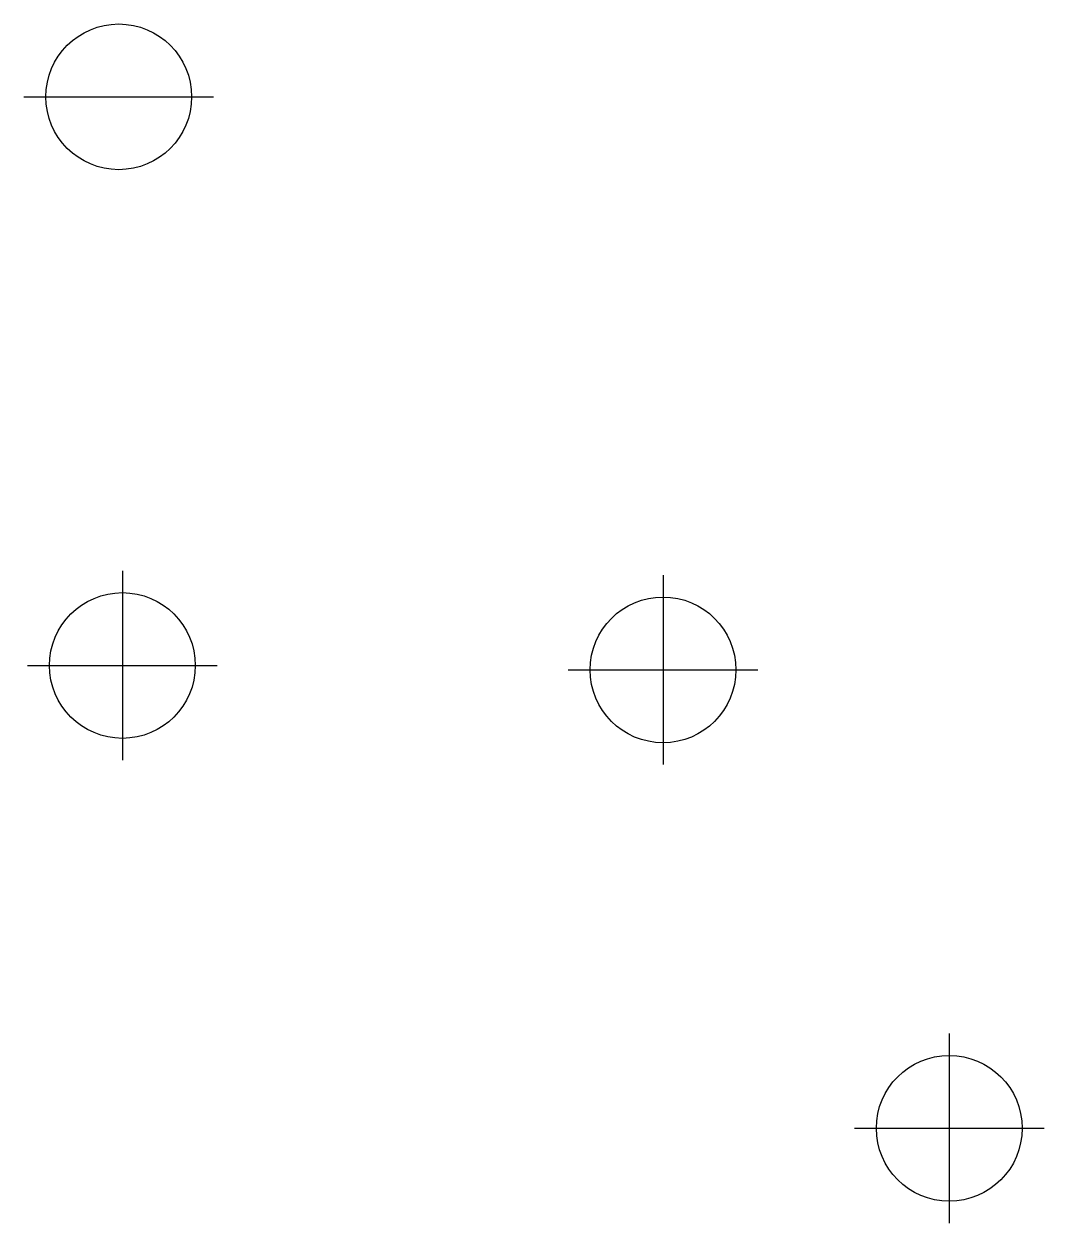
# Model space of a CAD drawing. Header units: millimetres. Extents: x 34.1 to 43.9, y 19.2 to 30.8.
import ezdxf

# ---------------------------------------------------------------- set-up
doc = ezdxf.new("R2010")
doc.units = ezdxf.units.MM
doc.linetypes.add('DASHDOT', pattern=[25.4, 12.7, -6.35, 0, -6.35])
doc.layers.get('0').update_dxf_attribs({"color": 178, "lineweight": 25, "true_color": 0x000000})

msp = doc.modelspace()

# ---------------------------------------------------------------- linework, layer by layer
at = {"color": 7, "linetype": 'DASHDOT', "true_color": 0xffffff}
for p, q in [((34.102753, 30.060042), (35.922745, 30.060042)), ((35.047531, 25.506407), (35.047531, 23.686415)), ((40.238953, 25.46443), (40.238953, 23.644423)), ((34.137543, 24.596419), (35.957535, 24.596419)), ((39.328949, 24.554426), (41.148941, 24.554426)), ((42.987244, 21.05995), (42.987244, 19.239958)), ((42.07724, 20.149962), (43.897247, 20.149962))]:
    msp.add_line(p, q, dxfattribs=at)
at = {"color": 7, "true_color": 0xffffff}
for centre in [(35.012757, 30.060042), (35.047531, 24.596419), (40.238953, 24.554426), (42.987244, 20.149962)]:
    msp.add_circle(centre, 0.7, dxfattribs=at)

doc.saveas('drawing.dxf')
